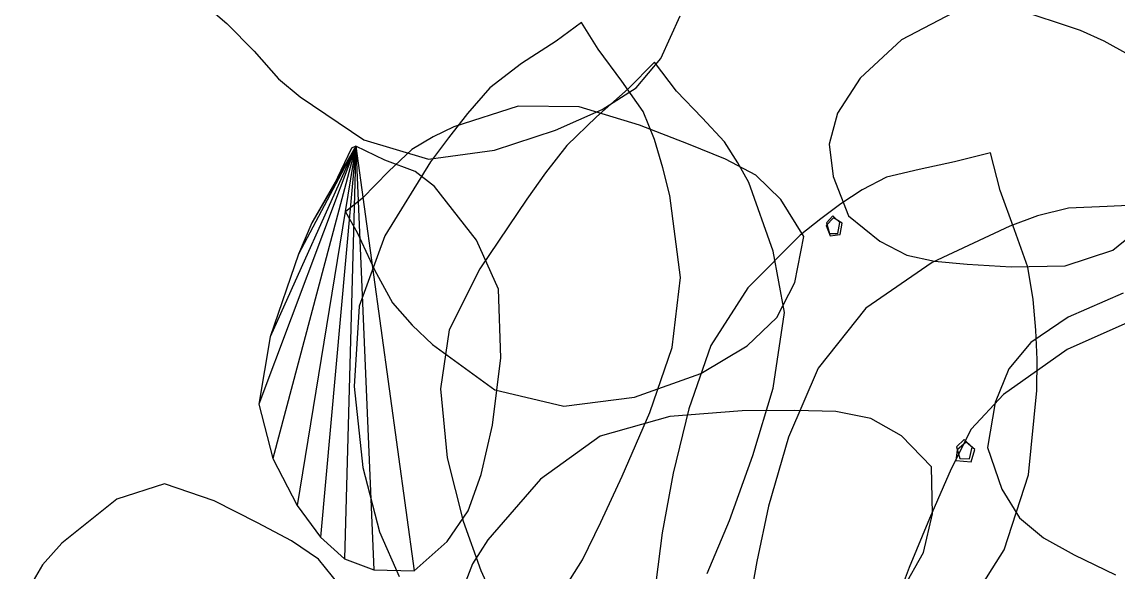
# Model space of a CAD drawing. Extents: x -23.2 to 18.8, y -18.4 to 11.3.
# Drawn here: x -4.5267 to -4.3503, y -0.4929 to -0.4043 of the extents above; entities that cross this region are included whole.
import ezdxf

# ---------------------------------------------------------------- set-up
doc = ezdxf.new("R2010")
doc.units = 0
doc.layers.add('FURNISHINGELEMENT', color=8, linetype='Continuous')

msp = doc.modelspace()

# ---------------------------------------------------------------- linework, layer by layer
at = {"layer": 'FURNISHINGELEMENT'}
for p, q in [((-4.35632, -0.40562, 4.14679), (-4.36702, -0.40208, 4.13758)), ((-4.49558, -0.40297, 4.17197), (-4.49373, -0.40451, 4.17203)), ((-4.42387, -0.41015, 4.12235), (-4.42077, -0.4033, 4.11914)), ((-4.3768, -0.40282, 4.12641), (-4.38515, -0.40716, 4.11369)), ((-4.49373, -0.40451, 4.17203), (-4.48936, -0.40898, 4.17212)), ((-4.43667, -0.40433, 4.54338), (-4.44074, -0.40734, 4.54496)), ((-4.43397, -0.40865, 4.54387), (-4.43667, -0.40433, 4.54338)), ((-4.35251, -0.40739, 4.14964), (-4.35632, -0.40562, 4.14679)), ((-4.44074, -0.40734, 4.54496), (-4.44629, -0.41098, 4.54609)), ((-4.38515, -0.40716, 4.11369), (-4.39179, -0.41331, 4.10038)), ((-4.34854, -0.40958, 4.15209), (-4.35251, -0.40739, 4.14964)), ((-4.48936, -0.40898, 4.17212), (-4.48541, -0.41344, 4.17163)), ((-4.43014, -0.41383, 4.54344), (-4.43397, -0.40865, 4.54387)), ((-4.44629, -0.41098, 4.54609), (-4.45141, -0.41487, 4.54635)), ((-4.42492, -0.41076, 4.52634), (-4.42913, -0.41504, 4.52874)), ((-4.42786, -0.41489, 4.12652), (-4.42387, -0.41015, 4.12235)), ((-4.42134, -0.41541, 4.5248), (-4.42492, -0.41076, 4.52634)), ((-4.48541, -0.41344, 4.17163), (-4.48194, -0.41634, 4.17016)), ((-4.42674, -0.41869, 4.54231), (-4.43014, -0.41383, 4.54344)), ((-4.39179, -0.41331, 4.10038), (-4.39545, -0.41899, 4.0897)), ((-4.48194, -0.41634, 4.17016), (-4.4717, -0.42325, 4.16367)), ((-4.45141, -0.41487, 4.54635), (-4.45498, -0.41903, 4.54597)), ((-4.42913, -0.41504, 4.52874), (-4.43422, -0.41956, 4.53027)), ((-4.43333, -0.41838, 4.13169), (-4.42786, -0.41489, 4.12652)), ((-4.41723, -0.41974, 4.52215), (-4.42134, -0.41541, 4.5248)), ((-4.44686, -0.41783, 4.10677), (-4.45721, -0.42115, 4.11617)), ((-4.43701, -0.41792, 4.09905), (-4.44686, -0.41783, 4.10677)), ((-4.42731, -0.42091, 4.0922), (-4.43701, -0.41792, 4.09905)), ((-4.45498, -0.41903, 4.54597), (-4.45807, -0.42295, 4.54504)), ((-4.44081, -0.42169, 4.13788), (-4.43333, -0.41838, 4.13169)), ((-4.43422, -0.41956, 4.53027), (-4.43899, -0.42417, 4.53042)), ((-4.42487, -0.42323, 4.54109), (-4.42674, -0.41869, 4.54231)), ((-4.41364, -0.42357, 4.51917), (-4.41723, -0.41974, 4.52215)), ((-4.39545, -0.41899, 4.0897), (-4.39676, -0.42395, 4.08179)), ((-4.45721, -0.42115, 4.11617), (-4.46051, -0.4228, 4.11932)), ((-4.45067, -0.42495, 4.14626), (-4.44081, -0.42169, 4.13788)), ((-4.41941, -0.42396, 4.08635), (-4.42731, -0.42091, 4.0922)), ((-4.4717, -0.42325, 4.16367), (-4.46129, -0.42639, 4.15557)), ((-4.46051, -0.4228, 4.11932), (-4.46397, -0.42482, 4.12258)), ((-4.45807, -0.42295, 4.54504), (-4.46096, -0.42681, 4.54373)), ((-4.42353, -0.42779, 4.53943), (-4.42487, -0.42323, 4.54109)), ((-4.47299, -0.42427, 4.59276), (-4.48858, -0.46586, 4.57329)), ((-4.47299, -0.42427, 4.59276), (-4.48679, -0.45502, 4.58511)), ((-4.47299, -0.42427, 4.59276), (-4.48634, -0.47461, 4.56133)), ((-4.47299, -0.42427, 4.59276), (-4.4824, -0.48216, 4.54958)), ((-4.47299, -0.42427, 4.59276), (-4.48221, -0.44171, 4.59248)), ((-4.47299, -0.42427, 4.59276), (-4.48005, -0.43665, 4.59393)), ((-4.47299, -0.42427, 4.59276), (-4.47864, -0.4873, 4.54047)), ((-4.47299, -0.42427, 4.59276), (-4.4765, -0.43057, 4.59384)), ((-4.47366, -0.4246, 4.59315), (-4.4765, -0.43057, 4.59384)), ((-4.47299, -0.42427, 4.59276), (-4.4748, -0.49079, 4.53336)), ((-4.47299, -0.42427, 4.59276), (-4.47366, -0.4246, 4.59315)), ((-4.46833, -0.42653, 4.58931), (-4.47299, -0.42427, 4.59276)), ((-4.47299, -0.42427, 4.59276), (-4.46358, -0.4927, 4.52416)), ((-4.46833, -0.42653, 4.58931), (-4.47299, -0.42427, 4.59276)), ((-4.47299, -0.42427, 4.59276), (-4.47005, -0.49253, 4.52804)), ((-4.46833, -0.42653, 4.58931), (-4.47299, -0.42427, 4.59276)), ((-4.46833, -0.42653, 4.58931), (-4.47299, -0.42427, 4.59276)), ((-4.46833, -0.42653, 4.58931), (-4.47299, -0.42427, 4.59276)), ((-4.46833, -0.42653, 4.58931), (-4.47299, -0.42427, 4.59276)), ((-4.46833, -0.42653, 4.58931), (-4.47299, -0.42427, 4.59276)), ((-4.46833, -0.42653, 4.58931), (-4.47299, -0.42427, 4.59276)), ((-4.46833, -0.42653, 4.58931), (-4.47299, -0.42427, 4.59276)), ((-4.46833, -0.42653, 4.58931), (-4.47299, -0.42427, 4.59276)), ((-4.46833, -0.42653, 4.58931), (-4.47299, -0.42427, 4.59276)), ((-4.46833, -0.42653, 4.58931), (-4.47299, -0.42427, 4.59276)), ((-4.46397, -0.42482, 4.12258), (-4.46774, -0.42838, 4.1263)), ((-4.46129, -0.42639, 4.15557), (-4.45067, -0.42495, 4.14626)), ((-4.43899, -0.42417, 4.53042), (-4.44243, -0.42857, 4.52887)), ((-4.41347, -0.42638, 4.0814), (-4.41941, -0.42396, 4.08635)), ((-4.41149, -0.42698, 4.51638), (-4.41364, -0.42357, 4.51917)), ((-4.39676, -0.42395, 4.08179), (-4.39615, -0.42919, 4.07575)), ((-4.46342, -0.42837, 4.58519), (-4.46833, -0.42653, 4.58931)), ((-4.46342, -0.42837, 4.58519), (-4.46833, -0.42653, 4.58931)), ((-4.46342, -0.42837, 4.58519), (-4.46833, -0.42653, 4.58931)), ((-4.46342, -0.42837, 4.58519), (-4.46833, -0.42653, 4.58931)), ((-4.46342, -0.42837, 4.58519), (-4.46833, -0.42653, 4.58931)), ((-4.46342, -0.42837, 4.58519), (-4.46833, -0.42653, 4.58931)), ((-4.46342, -0.42837, 4.58519), (-4.46833, -0.42653, 4.58931)), ((-4.46342, -0.42837, 4.58519), (-4.46833, -0.42653, 4.58931)), ((-4.46342, -0.42837, 4.58519), (-4.46833, -0.42653, 4.58931)), ((-4.46342, -0.42837, 4.58519), (-4.46833, -0.42653, 4.58931)), ((-4.46342, -0.42837, 4.58519), (-4.46833, -0.42653, 4.58931)), ((-4.46342, -0.42837, 4.58519), (-4.46833, -0.42653, 4.58931)), ((-4.46096, -0.42681, 4.54373), (-4.46829, -0.43875, 4.53872)), ((-4.40859, -0.42897, 4.07693), (-4.41347, -0.42638, 4.0814)), ((-4.40972, -0.43013, 4.51353), (-4.41149, -0.42698, 4.51638)), ((-4.3766, -0.42681, 4.48337), (-4.38231, -0.42804, 4.48015)), ((-4.3708, -0.42536, 4.48594), (-4.3766, -0.42681, 4.48337)), ((-4.36927, -0.43145, 4.48574), (-4.3708, -0.42536, 4.48594)), ((-4.46774, -0.42838, 4.1263), (-4.4719, -0.43264, 4.13006)), ((-4.4603, -0.43079, 4.58163), (-4.46342, -0.42837, 4.58519)), ((-4.4603, -0.43079, 4.58163), (-4.46342, -0.42837, 4.58519)), ((-4.4603, -0.43079, 4.58163), (-4.46342, -0.42837, 4.58519)), ((-4.4603, -0.43079, 4.58163), (-4.46342, -0.42837, 4.58519)), ((-4.4603, -0.43079, 4.58163), (-4.46342, -0.42837, 4.58519)), ((-4.4603, -0.43079, 4.58163), (-4.46342, -0.42837, 4.58519)), ((-4.4603, -0.43079, 4.58163), (-4.46342, -0.42837, 4.58519)), ((-4.4603, -0.43079, 4.58163), (-4.46342, -0.42837, 4.58519)), ((-4.4603, -0.43079, 4.58163), (-4.46342, -0.42837, 4.58519)), ((-4.4603, -0.43079, 4.58163), (-4.46342, -0.42837, 4.58519)), ((-4.4603, -0.43079, 4.58163), (-4.46342, -0.42837, 4.58519)), ((-4.4603, -0.43079, 4.58163), (-4.46342, -0.42837, 4.58519)), ((-4.44243, -0.42857, 4.52887), (-4.44544, -0.43284, 4.52641)), ((-4.42244, -0.43222, 4.53747), (-4.42353, -0.42779, 4.53943)), ((-4.38231, -0.42804, 4.48015), (-4.38755, -0.42926, 4.47658)), ((-4.40577, -0.44122, 4.50429), (-4.40972, -0.43013, 4.51353)), ((-4.40456, -0.43285, 4.07322), (-4.40859, -0.42897, 4.07693)), ((-4.39615, -0.42919, 4.07575), (-4.39364, -0.43551, 4.07127)), ((-4.38755, -0.42926, 4.47658), (-4.39147, -0.43131, 4.47338)), ((-4.4765, -0.43057, 4.59384), (-4.48005, -0.43665, 4.59393)), ((-4.4765, -0.43057, 4.59384), (-4.48005, -0.43665, 4.59393)), ((-4.45356, -0.43945, 4.57116), (-4.4603, -0.43079, 4.58163)), ((-4.45356, -0.43945, 4.57116), (-4.4603, -0.43079, 4.58163)), ((-4.45356, -0.43945, 4.57116), (-4.4603, -0.43079, 4.58163)), ((-4.45356, -0.43945, 4.57116), (-4.4603, -0.43079, 4.58163)), ((-4.45356, -0.43945, 4.57116), (-4.4603, -0.43079, 4.58163)), ((-4.45356, -0.43945, 4.57116), (-4.4603, -0.43079, 4.58163)), ((-4.45356, -0.43945, 4.57116), (-4.4603, -0.43079, 4.58163)), ((-4.45356, -0.43945, 4.57116), (-4.4603, -0.43079, 4.58163)), ((-4.45356, -0.43945, 4.57116), (-4.4603, -0.43079, 4.58163)), ((-4.45356, -0.43945, 4.57116), (-4.4603, -0.43079, 4.58163)), ((-4.45356, -0.43945, 4.57116), (-4.4603, -0.43079, 4.58163)), ((-4.45356, -0.43945, 4.57116), (-4.4603, -0.43079, 4.58163)), ((-4.42072, -0.44543, 4.53099), (-4.42244, -0.43222, 4.53747)), ((-4.39147, -0.43131, 4.47338), (-4.39492, -0.43358, 4.47022)), ((-4.36696, -0.43778, 4.4851), (-4.36927, -0.43145, 4.48574)), ((-4.4719, -0.43264, 4.13006), (-4.47464, -0.43488, 4.132)), ((-4.44544, -0.43284, 4.52641), (-4.45299, -0.44406, 4.51796)), ((-4.40087, -0.43881, 4.07017), (-4.40456, -0.43285, 4.07322)), ((-4.39492, -0.43358, 4.47022), (-4.39814, -0.43597, 4.46711)), ((-4.35203, -0.43402, 4.4225), (-4.35825, -0.43426, 4.42254)), ((-4.34583, -0.43371, 4.42163), (-4.35203, -0.43402, 4.4225)), ((-4.47464, -0.43488, 4.132), (-4.47274, -0.43817, 4.13179)), ((-4.39609, -0.43582, 4.06235), (-4.39728, -0.43708, 4.06309)), ((-4.3962, -0.4355, 4.06345), (-4.3972, -0.43661, 4.0622)), ((-4.39507, -0.43657, 4.06435), (-4.3962, -0.4355, 4.06345)), ((-4.39467, -0.43671, 4.06206), (-4.39609, -0.43582, 4.06235)), ((-4.39364, -0.43551, 4.07127), (-4.3886, -0.43957, 4.07512)), ((-4.36323, -0.43551, 4.4218), (-4.36771, -0.43718, 4.42063)), ((-4.35825, -0.43426, 4.42254), (-4.36323, -0.43551, 4.4218)), ((-4.3511, -0.44102, 4.11955), (-4.34449, -0.43566, 4.13235)), ((-4.48005, -0.43665, 4.59393), (-4.48221, -0.44171, 4.59248)), ((-4.48005, -0.43665, 4.59393), (-4.48221, -0.44171, 4.59248)), ((-4.48005, -0.43665, 4.59393), (-4.48221, -0.44171, 4.59248)), ((-4.39814, -0.43597, 4.46711), (-4.40142, -0.43864, 4.46406)), ((-4.39728, -0.43708, 4.06309), (-4.3966, -0.43874, 4.06327)), ((-4.3972, -0.43661, 4.0622), (-4.3967, -0.43837, 4.06234)), ((-4.39539, -0.43835, 4.06367), (-4.39507, -0.43657, 4.06435)), ((-4.39498, -0.43851, 4.06263), (-4.39467, -0.43671, 4.06206)), ((-4.36771, -0.43718, 4.42063), (-4.3802, -0.44305, 4.4159)), ((-4.47274, -0.43817, 4.13179), (-4.46998, -0.44421, 4.13115)), ((-4.46829, -0.43875, 4.53872), (-4.47243, -0.45007, 4.53085)), ((-4.40142, -0.43864, 4.46406), (-4.40987, -0.44713, 4.45542)), ((-4.40228, -0.44625, 4.07369), (-4.40087, -0.43881, 4.07017)), ((-4.3967, -0.43837, 4.06234), (-4.39539, -0.43835, 4.06367)), ((-4.3966, -0.43874, 4.06327), (-4.39498, -0.43851, 4.06263)), ((-4.36478, -0.44379, 4.48389), (-4.36696, -0.43778, 4.4851)), ((-4.44999, -0.44731, 4.56122), (-4.45356, -0.43945, 4.57116)), ((-4.44999, -0.44731, 4.56122), (-4.45356, -0.43945, 4.57116)), ((-4.44999, -0.44731, 4.56122), (-4.45356, -0.43945, 4.57116)), ((-4.44999, -0.44731, 4.56122), (-4.45356, -0.43945, 4.57116)), ((-4.44999, -0.44731, 4.56122), (-4.45356, -0.43945, 4.57116)), ((-4.44999, -0.44731, 4.56122), (-4.45356, -0.43945, 4.57116)), ((-4.44999, -0.44731, 4.56122), (-4.45356, -0.43945, 4.57116)), ((-4.44999, -0.44731, 4.56122), (-4.45356, -0.43945, 4.57116)), ((-4.44999, -0.44731, 4.56122), (-4.45356, -0.43945, 4.57116)), ((-4.44999, -0.44731, 4.56122), (-4.45356, -0.43945, 4.57116)), ((-4.44999, -0.44731, 4.56122), (-4.45356, -0.43945, 4.57116)), ((-4.44999, -0.44731, 4.56122), (-4.45356, -0.43945, 4.57116)), ((-4.3886, -0.43957, 4.07512), (-4.38425, -0.44185, 4.07979)), ((-4.3588, -0.44355, 4.10895), (-4.3511, -0.44102, 4.11955)), ((-4.48221, -0.44171, 4.59248), (-4.48679, -0.45502, 4.58511)), ((-4.48221, -0.44171, 4.59248), (-4.48679, -0.45502, 4.58511)), ((-4.48221, -0.44171, 4.59248), (-4.48679, -0.45502, 4.58511)), ((-4.48221, -0.44171, 4.59248), (-4.48679, -0.45502, 4.58511)), ((-4.40394, -0.45106, 4.49512), (-4.40577, -0.44122, 4.50429)), ((-4.38425, -0.44185, 4.07979), (-4.3798, -0.44281, 4.08547)), ((-4.3798, -0.44281, 4.08547), (-4.37458, -0.44329, 4.09185)), ((-4.46998, -0.44421, 4.13115), (-4.46709, -0.44951, 4.12987)), ((-4.45299, -0.44406, 4.51796), (-4.45794, -0.45389, 4.50628)), ((-4.3802, -0.44305, 4.4159), (-4.39085, -0.45039, 4.40835)), ((-4.37458, -0.44329, 4.09185), (-4.36747, -0.4437, 4.09962)), ((-4.36747, -0.4437, 4.09962), (-4.3588, -0.44355, 4.10895)), ((-4.36393, -0.449, 4.48217), (-4.36478, -0.44379, 4.48389)), ((-4.42203, -0.4567, 4.52285), (-4.42072, -0.44543, 4.53099)), ((-4.4052, -0.45188, 4.07834), (-4.40228, -0.44625, 4.07369)), ((-4.44965, -0.45836, 4.55217), (-4.44999, -0.44731, 4.56122)), ((-4.44965, -0.45836, 4.55217), (-4.44999, -0.44731, 4.56122)), ((-4.44965, -0.45836, 4.55217), (-4.44999, -0.44731, 4.56122)), ((-4.44965, -0.45836, 4.55217), (-4.44999, -0.44731, 4.56122)), ((-4.44965, -0.45836, 4.55217), (-4.44999, -0.44731, 4.56122)), ((-4.44965, -0.45836, 4.55217), (-4.44999, -0.44731, 4.56122)), ((-4.44965, -0.45836, 4.55217), (-4.44999, -0.44731, 4.56122)), ((-4.44965, -0.45836, 4.55217), (-4.44999, -0.44731, 4.56122)), ((-4.44965, -0.45836, 4.55217), (-4.44999, -0.44731, 4.56122)), ((-4.44965, -0.45836, 4.55217), (-4.44999, -0.44731, 4.56122)), ((-4.44965, -0.45836, 4.55217), (-4.44999, -0.44731, 4.56122)), ((-4.44965, -0.45836, 4.55217), (-4.44999, -0.44731, 4.56122)), ((-4.40987, -0.44713, 4.45542), (-4.4158, -0.45639, 4.44733)), ((-4.34945, -0.44798, 4.03802), (-4.35831, -0.45181, 4.02795)), ((-4.46709, -0.44951, 4.12987), (-4.4639, -0.45313, 4.12794)), ((-4.3635, -0.45391, 4.4802), (-4.36393, -0.449, 4.48217)), ((-4.47243, -0.45007, 4.53085), (-4.47323, -0.46303, 4.52193)), ((-4.40581, -0.46325, 4.48659), (-4.40394, -0.45106, 4.49512)), ((-4.39085, -0.45039, 4.40835), (-4.39854, -0.46005, 4.39732)), ((-4.34566, -0.45135, 4.3659), (-4.35845, -0.45703, 4.35901)), ((-4.4639, -0.45313, 4.12794), (-4.46061, -0.45625, 4.1257)), ((-4.40996, -0.45647, 4.08426), (-4.4052, -0.45188, 4.07834)), ((-4.35831, -0.45181, 4.02795), (-4.3643, -0.4559, 4.01972)), ((-4.48679, -0.45502, 4.58511), (-4.48858, -0.46586, 4.57329)), ((-4.48679, -0.45502, 4.58511), (-4.48858, -0.46586, 4.57329)), ((-4.48679, -0.45502, 4.58511), (-4.48858, -0.46586, 4.57329)), ((-4.48679, -0.45502, 4.58511), (-4.48858, -0.46586, 4.57329)), ((-4.48679, -0.45502, 4.58511), (-4.48858, -0.46586, 4.57329)), ((-4.45794, -0.45389, 4.50628), (-4.45937, -0.4634, 4.49558)), ((-4.3633, -0.45867, 4.4781), (-4.3635, -0.45391, 4.4802)), ((-4.46061, -0.45625, 4.1257), (-4.45059, -0.46352, 4.1186)), ((-4.42567, -0.46717, 4.51586), (-4.42203, -0.4567, 4.52285)), ((-4.4158, -0.45639, 4.44733), (-4.41935, -0.46661, 4.43965)), ((-4.41745, -0.46089, 4.09199), (-4.40996, -0.45647, 4.08426)), ((-4.35845, -0.45703, 4.35901), (-4.36873, -0.46428, 4.3475)), ((-4.3643, -0.4559, 4.01972), (-4.36786, -0.46018, 4.01339)), ((-4.45099, -0.46925, 4.54364), (-4.44965, -0.45836, 4.55217)), ((-4.45099, -0.46925, 4.54364), (-4.44965, -0.45836, 4.55217)), ((-4.45099, -0.46925, 4.54364), (-4.44965, -0.45836, 4.55217)), ((-4.45099, -0.46925, 4.54364), (-4.44965, -0.45836, 4.55217)), ((-4.45099, -0.46925, 4.54364), (-4.44965, -0.45836, 4.55217)), ((-4.45099, -0.46925, 4.54364), (-4.44965, -0.45836, 4.55217)), ((-4.45099, -0.46925, 4.54364), (-4.44965, -0.45836, 4.55217)), ((-4.45099, -0.46925, 4.54364), (-4.44965, -0.45836, 4.55217)), ((-4.45099, -0.46925, 4.54364), (-4.44965, -0.45836, 4.55217)), ((-4.45099, -0.46925, 4.54364), (-4.44965, -0.45836, 4.55217)), ((-4.45099, -0.46925, 4.54364), (-4.44965, -0.45836, 4.55217)), ((-4.45099, -0.46925, 4.54364), (-4.44965, -0.45836, 4.55217)), ((-4.36336, -0.46364, 4.47598), (-4.3633, -0.45867, 4.4781)), ((-4.39854, -0.46005, 4.39732), (-4.40334, -0.47118, 4.38671)), ((-4.36786, -0.46018, 4.01339), (-4.37006, -0.46557, 4.00822)), ((-4.42812, -0.46472, 4.10144), (-4.41745, -0.46089, 4.09199)), ((-4.47323, -0.46303, 4.52193), (-4.47184, -0.47608, 4.51261)), ((-4.45937, -0.4634, 4.49558), (-4.45826, -0.47448, 4.48369)), ((-4.45059, -0.46352, 4.1186), (-4.4395, -0.46617, 4.11045)), ((-4.40904, -0.47411, 4.47975), (-4.40581, -0.46325, 4.48659)), ((-4.36469, -0.47723, 4.46941), (-4.36336, -0.46364, 4.47598)), ((-4.4395, -0.46617, 4.11045), (-4.42812, -0.46472, 4.10144)), ((-4.36873, -0.46428, 4.3475), (-4.37391, -0.46989, 4.33423)), ((-4.37006, -0.46557, 4.00822), (-4.37129, -0.47285, 4.00411)), ((-4.48858, -0.46586, 4.57329), (-4.48634, -0.47461, 4.56133)), ((-4.48858, -0.46586, 4.57329), (-4.48634, -0.47461, 4.56133)), ((-4.48858, -0.46586, 4.57329), (-4.48634, -0.47461, 4.56133)), ((-4.48858, -0.46586, 4.57329), (-4.48634, -0.47461, 4.56133)), ((-4.48858, -0.46586, 4.57329), (-4.48634, -0.47461, 4.56133)), ((-4.48858, -0.46586, 4.57329), (-4.48634, -0.47461, 4.56133)), ((-4.43011, -0.47747, 4.50891), (-4.42567, -0.46717, 4.51586)), ((-4.41078, -0.46692, 4.02521), (-4.42242, -0.46786, 4.0314)), ((-4.41935, -0.46661, 4.43965), (-4.42188, -0.47696, 4.43186)), ((-4.40232, -0.46688, 4.02012), (-4.41078, -0.46692, 4.02521)), ((-4.39571, -0.46706, 4.01543), (-4.40232, -0.46688, 4.02012)), ((-4.39006, -0.46814, 4.01082), (-4.39571, -0.46706, 4.01543)), ((-4.4528, -0.47719, 4.53685), (-4.45099, -0.46925, 4.54364)), ((-4.4528, -0.47719, 4.53685), (-4.45099, -0.46925, 4.54364)), ((-4.4528, -0.47719, 4.53685), (-4.45099, -0.46925, 4.54364)), ((-4.4528, -0.47719, 4.53685), (-4.45099, -0.46925, 4.54364)), ((-4.4528, -0.47719, 4.53685), (-4.45099, -0.46925, 4.54364)), ((-4.4528, -0.47719, 4.53685), (-4.45099, -0.46925, 4.54364)), ((-4.4528, -0.47719, 4.53685), (-4.45099, -0.46925, 4.54364)), ((-4.4528, -0.47719, 4.53685), (-4.45099, -0.46925, 4.54364)), ((-4.4528, -0.47719, 4.53685), (-4.45099, -0.46925, 4.54364)), ((-4.4528, -0.47719, 4.53685), (-4.45099, -0.46925, 4.54364)), ((-4.4528, -0.47719, 4.53685), (-4.45099, -0.46925, 4.54364)), ((-4.4528, -0.47719, 4.53685), (-4.45099, -0.46925, 4.54364)), ((-4.42242, -0.46786, 4.0314), (-4.43366, -0.47099, 4.03838)), ((-4.38514, -0.47094, 4.00687), (-4.39006, -0.46814, 4.01082)), ((-4.43366, -0.47099, 4.03838), (-4.44326, -0.47795, 4.04647)), ((-4.38031, -0.47593, 4.00358), (-4.38514, -0.47094, 4.00687)), ((-4.37391, -0.46989, 4.33423), (-4.37715, -0.47629, 4.32333)), ((-4.40334, -0.47118, 4.38671), (-4.40652, -0.48227, 4.37706)), ((-4.37505, -0.47157, 3.99442), (-4.37626, -0.47272, 3.99317)), ((-4.37626, -0.47272, 3.99317), (-4.37572, -0.47463, 3.99314)), ((-4.37473, -0.472, 3.99292), (-4.37616, -0.47323, 3.99365)), ((-4.37376, -0.47277, 3.99516), (-4.37505, -0.47157, 3.99442)), ((-4.37335, -0.47317, 3.99243), (-4.37473, -0.472, 3.99292)), ((-4.37418, -0.47466, 3.99437), (-4.37376, -0.47277, 3.99516)), ((-4.37129, -0.47285, 4.00411), (-4.369, -0.47953, 4.00806)), ((-4.48634, -0.47461, 4.56133), (-4.4824, -0.48216, 4.54958)), ((-4.48634, -0.47461, 4.56133), (-4.4824, -0.48216, 4.54958)), ((-4.48634, -0.47461, 4.56133), (-4.4824, -0.48216, 4.54958)), ((-4.48634, -0.47461, 4.56133), (-4.4824, -0.48216, 4.54958)), ((-4.48634, -0.47461, 4.56133), (-4.4824, -0.48216, 4.54958)), ((-4.48634, -0.47461, 4.56133), (-4.4824, -0.48216, 4.54958)), ((-4.48634, -0.47461, 4.56133), (-4.4824, -0.48216, 4.54958)), ((-4.45826, -0.47448, 4.48369), (-4.45567, -0.48471, 4.47321)), ((-4.41284, -0.48457, 4.47295), (-4.40904, -0.47411, 4.47975)), ((-4.37616, -0.47323, 3.99365), (-4.3764, -0.47493, 3.9944)), ((-4.37572, -0.47463, 3.99314), (-4.37418, -0.47466, 3.99437)), ((-4.37392, -0.47512, 3.99287), (-4.37335, -0.47317, 3.99243)), ((-4.47184, -0.47608, 4.51261), (-4.46916, -0.48643, 4.50434)), ((-4.37715, -0.47629, 4.32333), (-4.38065, -0.4843, 4.31292)), ((-4.38015, -0.4835, 4.00699), (-4.38031, -0.47593, 4.00358)), ((-4.3764, -0.47493, 3.9944), (-4.37392, -0.47512, 3.99287)), ((-4.45491, -0.48304, 4.53164), (-4.4528, -0.47719, 4.53685)), ((-4.45491, -0.48304, 4.53164), (-4.4528, -0.47719, 4.53685)), ((-4.45491, -0.48304, 4.53164), (-4.4528, -0.47719, 4.53685)), ((-4.45491, -0.48304, 4.53164), (-4.4528, -0.47719, 4.53685)), ((-4.45491, -0.48304, 4.53164), (-4.4528, -0.47719, 4.53685)), ((-4.45491, -0.48304, 4.53164), (-4.4528, -0.47719, 4.53685)), ((-4.45491, -0.48304, 4.53164), (-4.4528, -0.47719, 4.53685)), ((-4.45491, -0.48304, 4.53164), (-4.4528, -0.47719, 4.53685)), ((-4.45491, -0.48304, 4.53164), (-4.4528, -0.47719, 4.53685)), ((-4.45491, -0.48304, 4.53164), (-4.4528, -0.47719, 4.53685)), ((-4.45491, -0.48304, 4.53164), (-4.4528, -0.47719, 4.53685)), ((-4.45491, -0.48304, 4.53164), (-4.4528, -0.47719, 4.53685)), ((-4.44326, -0.47795, 4.04647), (-4.45175, -0.4877, 4.0554)), ((-4.43353, -0.48486, 4.50337), (-4.43011, -0.47747, 4.50891)), ((-4.42188, -0.47696, 4.43186), (-4.42366, -0.48658, 4.42419)), ((-4.36859, -0.48934, 4.46133), (-4.36469, -0.47723, 4.46941)), ((-4.50375, -0.47871, 4.57431), (-4.51143, -0.48116, 4.58748)), ((-4.4958, -0.48142, 4.5614), (-4.50375, -0.47871, 4.57431)), ((-4.369, -0.47953, 4.00806), (-4.36615, -0.48415, 4.0129)), ((-4.51143, -0.48116, 4.58748), (-4.5203, -0.48827, 4.59828)), ((-4.48878, -0.48497, 4.55159), (-4.4958, -0.48142, 4.5614)), ((-4.4824, -0.48216, 4.54958), (-4.47864, -0.4873, 4.54047)), ((-4.4824, -0.48216, 4.54958), (-4.47864, -0.4873, 4.54047)), ((-4.4824, -0.48216, 4.54958), (-4.47864, -0.4873, 4.54047)), ((-4.4824, -0.48216, 4.54958), (-4.47864, -0.4873, 4.54047)), ((-4.4824, -0.48216, 4.54958), (-4.47864, -0.4873, 4.54047)), ((-4.4824, -0.48216, 4.54958), (-4.47864, -0.4873, 4.54047)), ((-4.4824, -0.48216, 4.54958), (-4.47864, -0.4873, 4.54047)), ((-4.4824, -0.48216, 4.54958), (-4.47864, -0.4873, 4.54047)), ((-4.45825, -0.48798, 4.52749), (-4.45491, -0.48304, 4.53164)), ((-4.45825, -0.48798, 4.52749), (-4.45491, -0.48304, 4.53164)), ((-4.45825, -0.48798, 4.52749), (-4.45491, -0.48304, 4.53164)), ((-4.45825, -0.48798, 4.52749), (-4.45491, -0.48304, 4.53164)), ((-4.45825, -0.48798, 4.52749), (-4.45491, -0.48304, 4.53164)), ((-4.45825, -0.48798, 4.52749), (-4.45491, -0.48304, 4.53164)), ((-4.45825, -0.48798, 4.52749), (-4.45491, -0.48304, 4.53164)), ((-4.45825, -0.48798, 4.52749), (-4.45491, -0.48304, 4.53164)), ((-4.45825, -0.48798, 4.52749), (-4.45491, -0.48304, 4.53164)), ((-4.45825, -0.48798, 4.52749), (-4.45491, -0.48304, 4.53164)), ((-4.45825, -0.48798, 4.52749), (-4.45491, -0.48304, 4.53164)), ((-4.45825, -0.48798, 4.52749), (-4.45491, -0.48304, 4.53164)), ((-4.40652, -0.48227, 4.37706), (-4.40844, -0.49121, 4.36917)), ((-4.48334, -0.48788, 4.54452), (-4.48878, -0.48497, 4.55159)), ((-4.45567, -0.48471, 4.47321), (-4.45286, -0.49263, 4.46548)), ((-4.43646, -0.49096, 4.49823), (-4.43353, -0.48486, 4.50337)), ((-4.41644, -0.49313, 4.46697), (-4.41284, -0.48457, 4.47295)), ((-4.38065, -0.4843, 4.31292), (-4.38389, -0.49215, 4.30394)), ((-4.38161, -0.48977, 4.01119), (-4.38015, -0.4835, 4.00699)), ((-4.36615, -0.48415, 4.0129), (-4.36228, -0.4874, 4.01873)), ((-4.46916, -0.48643, 4.50434), (-4.46599, -0.49363, 4.4978)), ((-4.42366, -0.48658, 4.42419), (-4.42467, -0.4946, 4.41731)), ((-4.5203, -0.48827, 4.59828), (-4.52341, -0.49175, 4.60142)), ((-4.479, -0.49083, 4.53875), (-4.48334, -0.48788, 4.54452)), ((-4.47864, -0.4873, 4.54047), (-4.4748, -0.49079, 4.53336)), ((-4.47864, -0.4873, 4.54047), (-4.4748, -0.49079, 4.53336)), ((-4.47864, -0.4873, 4.54047), (-4.4748, -0.49079, 4.53336)), ((-4.47864, -0.4873, 4.54047), (-4.4748, -0.49079, 4.53336)), ((-4.47864, -0.4873, 4.54047), (-4.4748, -0.49079, 4.53336)), ((-4.47864, -0.4873, 4.54047), (-4.4748, -0.49079, 4.53336)), ((-4.47864, -0.4873, 4.54047), (-4.4748, -0.49079, 4.53336)), ((-4.47864, -0.4873, 4.54047), (-4.4748, -0.49079, 4.53336)), ((-4.47864, -0.4873, 4.54047), (-4.4748, -0.49079, 4.53336)), ((-4.46358, -0.4927, 4.52416), (-4.45825, -0.48798, 4.52749)), ((-4.46358, -0.4927, 4.52416), (-4.45825, -0.48798, 4.52749)), ((-4.46358, -0.4927, 4.52416), (-4.45825, -0.48798, 4.52749)), ((-4.46358, -0.4927, 4.52416), (-4.45825, -0.48798, 4.52749)), ((-4.46358, -0.4927, 4.52416), (-4.45825, -0.48798, 4.52749)), ((-4.46358, -0.4927, 4.52416), (-4.45825, -0.48798, 4.52749)), ((-4.46358, -0.4927, 4.52416), (-4.45825, -0.48798, 4.52749)), ((-4.46358, -0.4927, 4.52416), (-4.45825, -0.48798, 4.52749)), ((-4.46358, -0.4927, 4.52416), (-4.45825, -0.48798, 4.52749)), ((-4.46358, -0.4927, 4.52416), (-4.45825, -0.48798, 4.52749)), ((-4.46358, -0.4927, 4.52416), (-4.45825, -0.48798, 4.52749)), ((-4.46358, -0.4927, 4.52416), (-4.45825, -0.48798, 4.52749)), ((-4.45175, -0.4877, 4.0554), (-4.45421, -0.4916, 4.05847)), ((-4.36228, -0.4874, 4.01873), (-4.35732, -0.49012, 4.0249)), ((-4.38486, -0.49557, 4.01617), (-4.38161, -0.48977, 4.01119)), ((-4.3751, -0.4996, 4.45176), (-4.36859, -0.48934, 4.46133)), ((-4.35732, -0.49012, 4.0249), (-4.35067, -0.49333, 4.03187)), ((-4.52341, -0.49175, 4.60142), (-4.52673, -0.4974, 4.60415)), ((-4.47559, -0.49502, 4.53428), (-4.479, -0.49083, 4.53875)), ((-4.4748, -0.49079, 4.53336), (-4.47005, -0.49253, 4.52804)), ((-4.4748, -0.49079, 4.53336), (-4.47005, -0.49253, 4.52804)), ((-4.4748, -0.49079, 4.53336), (-4.47005, -0.49253, 4.52804)), ((-4.4748, -0.49079, 4.53336), (-4.47005, -0.49253, 4.52804)), ((-4.4748, -0.49079, 4.53336), (-4.47005, -0.49253, 4.52804)), ((-4.4748, -0.49079, 4.53336), (-4.47005, -0.49253, 4.52804)), ((-4.4748, -0.49079, 4.53336), (-4.47005, -0.49253, 4.52804)), ((-4.4748, -0.49079, 4.53336), (-4.47005, -0.49253, 4.52804)), ((-4.4748, -0.49079, 4.53336), (-4.47005, -0.49253, 4.52804)), ((-4.4748, -0.49079, 4.53336), (-4.47005, -0.49253, 4.52804)), ((-4.45421, -0.4916, 4.05847), (-4.45639, -0.49733, 4.06133)), ((-4.43998, -0.49647, 4.49336), (-4.43646, -0.49096, 4.49823)), ((-4.40844, -0.49121, 4.36917), (-4.40963, -0.49798, 4.3626)), ((-4.38389, -0.49215, 4.30394), (-4.38643, -0.49897, 4.29641)), ((-4.47005, -0.49253, 4.52804), (-4.46358, -0.4927, 4.52416)), ((-4.47005, -0.49253, 4.52804), (-4.46358, -0.4927, 4.52416)), ((-4.47005, -0.49253, 4.52804), (-4.46358, -0.4927, 4.52416)), ((-4.47005, -0.49253, 4.52804), (-4.46358, -0.4927, 4.52416)), ((-4.47005, -0.49253, 4.52804), (-4.46358, -0.4927, 4.52416)), ((-4.47005, -0.49253, 4.52804), (-4.46358, -0.4927, 4.52416)), ((-4.47005, -0.49253, 4.52804), (-4.46358, -0.4927, 4.52416)), ((-4.47005, -0.49253, 4.52804), (-4.46358, -0.4927, 4.52416)), ((-4.47005, -0.49253, 4.52804), (-4.46358, -0.4927, 4.52416)), ((-4.47005, -0.49253, 4.52804), (-4.46358, -0.4927, 4.52416)), ((-4.47005, -0.49253, 4.52804), (-4.46358, -0.4927, 4.52416)), ((-4.45286, -0.49263, 4.46548), (-4.4501, -0.49865, 4.45965))]:
    msp.add_line(p, q, dxfattribs=at)

doc.saveas('drawing.dxf')
